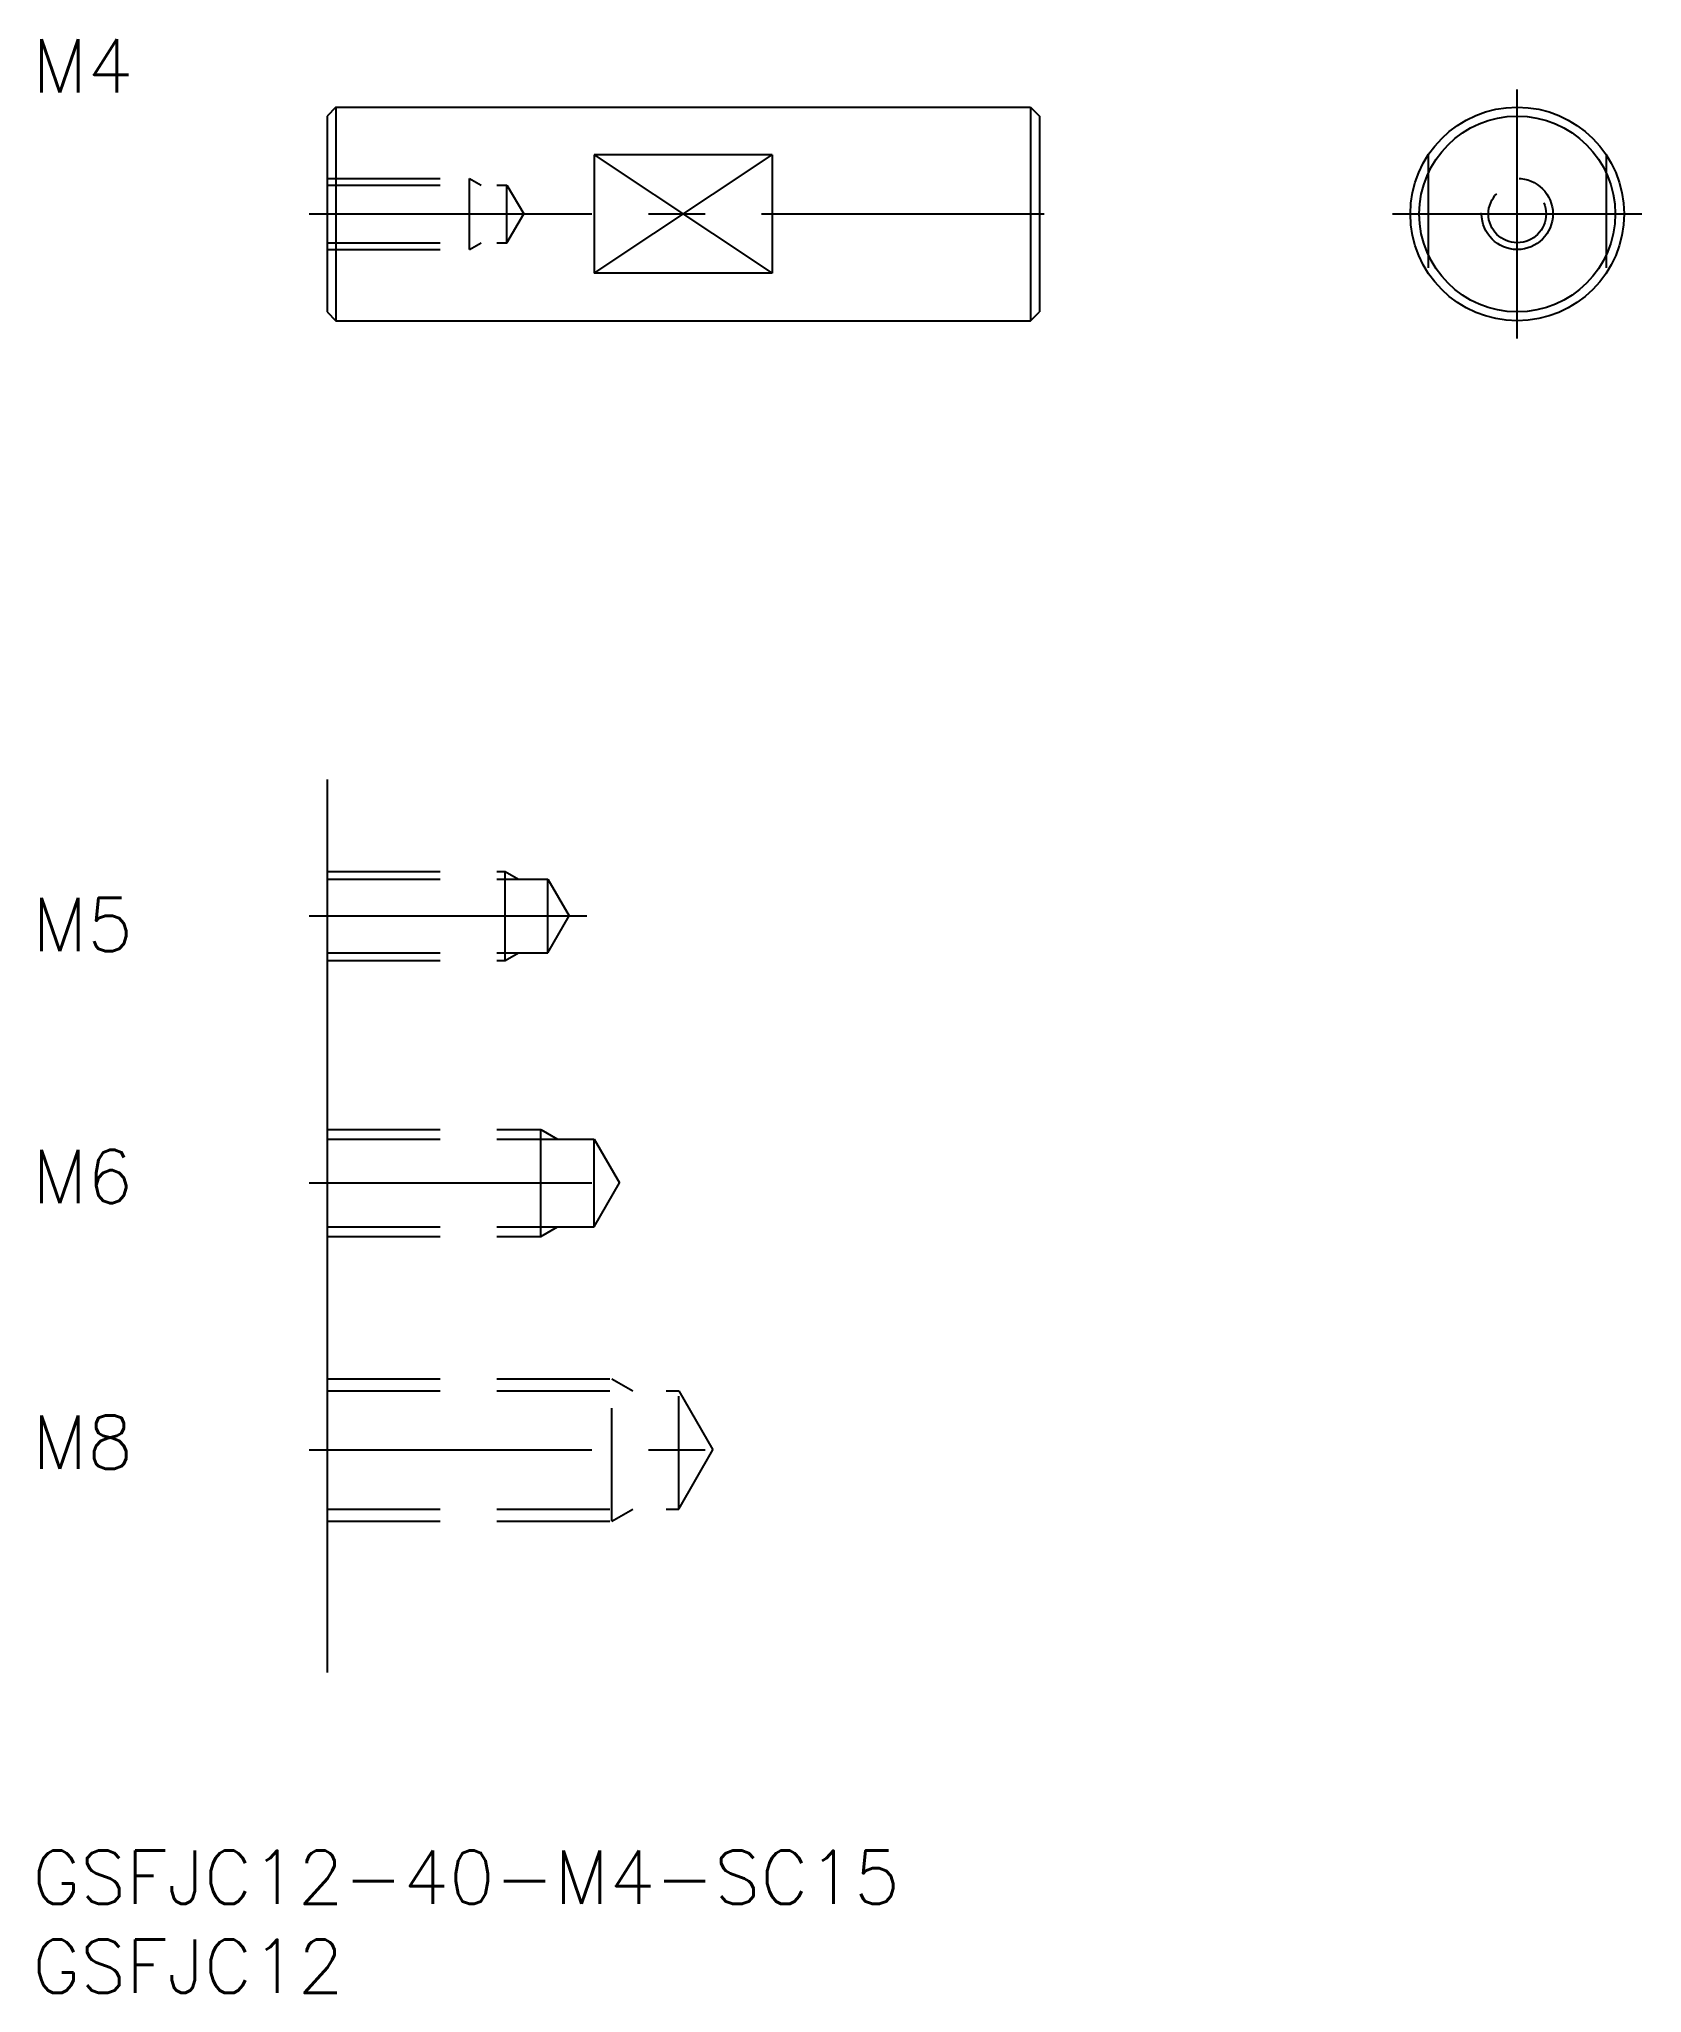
# Model space of a CAD drawing. Extents: x 0 to 90, y -8 to 102.
import ezdxf

# ---------------------------------------------------------------- set-up
doc = ezdxf.new("R2010")
doc.units = 0
doc.header["$LTSCALE"] = 0.5
doc.linetypes.add('CENTER', pattern=[50.8, 31.75, -6.35, 6.35, -6.35])
doc.linetypes.add('DASHED', pattern=[19.05, 12.7, -6.35])
for name, color, linetype in [('MSM_CENTER', 1, 'CENTER'), ('MSM_CONTINUOUS', 7, 'CONTINUOUS'), ('MSM_DASHED', 4, 'DASHED'), ('MSM_NARROW', 5, 'CONTINUOUS'), ('MSM_PART_NUMBER', 7, 'CONTINUOUS')]:
    doc.layers.add(name, color=color, linetype=linetype)
doc.styles.get("Standard").update_dxf_attribs({"font": 'txt.shx', "height": 3, "bigfont": 'bigfont.shx'})

# ---------------------------------------------------------------- blocks, each defined once
blk = doc.blocks.new('*U19')
at = {"layer": 'MSM_PART_NUMBER'}
blk.add_text('GSFJC12-40-M4-SC15', height=3, dxfattribs=at).set_placement((0, -3))
blk = doc.blocks.new('*U20')
at = {"layer": 'MSM_PART_NUMBER'}
blk.add_text('GSFJC12', height=3, dxfattribs=at).set_placement((0, -8))
blk = doc.blocks.new('*U22')
at = {"layer": 'MSM_PART_NUMBER'}
blk.add_text('M5', height=3, dxfattribs=at).set_placement((0, 50.51))
blk = doc.blocks.new('*U23')
at = {"layer": 'MSM_PART_NUMBER'}
blk.add_text('M6', height=3, dxfattribs=at).set_placement((0, 36.36))
blk = doc.blocks.new('*U24')
at = {"layer": 'MSM_PART_NUMBER'}
blk.add_text('M8', height=3, dxfattribs=at).set_placement((0, 21.44))
blk = doc.blocks.new('*U25')
at = {"layer": 'MSM_PART_NUMBER'}
blk.add_text('M4', height=3, dxfattribs=at).set_placement((0, 98.75))

msp = doc.modelspace()

# ---------------------------------------------------------------- linework, layer by layer
at = {"layer": 'MSM_CENTER'}
for p, q in [((83.4, 84.93), (83.4, 98.93)), ((15.56, 91.93), (57.56, 91.93)), ((76.4, 91.93), (90.4, 91.93)), ((15.56, 52.5), (31.15, 52.5)), ((15.56, 37.5), (33.98, 37.5)), ((15.56, 22.5), (39.23, 22.5))]:
    msp.add_line(p, q, dxfattribs=at)
at = {"layer": 'MSM_CONTINUOUS'}
for p, q in [((17.06, 97.93), (16.56, 97.43)), ((17.06, 97.93), (56.06, 97.93)), ((17.06, 97.93), (17.06, 85.93)), ((56.06, 97.93), (56.56, 97.43)), ((56.06, 97.93), (56.06, 85.93)), ((16.56, 97.43), (16.56, 86.43)), ((56.56, 97.43), (56.56, 86.43)), ((31.56, 95.25), (31.56, 88.61)), ((41.56, 95.25), (31.56, 95.25)), ((41.56, 95.25), (41.56, 88.61)), ((41.56, 88.61), (31.56, 88.61)), ((16.56, 86.43), (17.06, 85.93)), ((17.06, 85.93), (56.06, 85.93)), ((56.06, 85.93), (56.56, 86.43)), ((16.56, 60.16), (16.56, 10))]:
    msp.add_line(p, q, dxfattribs=at)
for radius in [6, 5.5]:
    msp.add_circle((83.4, 91.93), radius, dxfattribs=at)
at = {"layer": 'MSM_DASHED'}
for p, q in [((78.4, 95.25), (78.4, 88.61)), ((88.4, 95.25), (88.4, 88.61)), ((16.56, 93.93), (24.56, 93.93)), ((16.56, 93.55), (26.66, 93.55)), ((24.56, 89.93), (24.56, 93.93)), ((24.56, 93.93), (25.22, 93.55)), ((26.66, 90.31), (26.66, 93.55)), ((26.66, 93.55), (27.6, 91.93)), ((26.66, 90.31), (27.6, 91.93)), ((16.56, 90.31), (26.66, 90.31)), ((24.56, 89.93), (25.22, 90.31)), ((16.56, 89.93), (24.56, 89.93)), ((16.56, 55), (26.56, 55)), ((26.56, 50), (26.56, 55)), ((26.56, 55), (27.31, 54.56)), ((16.56, 54.56), (28.96, 54.56)), ((28.96, 50.43), (28.96, 54.56)), ((28.96, 54.56), (30.15, 52.5)), ((28.96, 50.43), (30.15, 52.5)), ((16.56, 50.43), (28.96, 50.43)), ((16.56, 50), (26.56, 50)), ((26.56, 50), (27.31, 50.43)), ((16.56, 40.5), (28.56, 40.5)), ((16.56, 39.96), (31.56, 39.96)), ((28.56, 34.5), (28.56, 40.5)), ((28.56, 40.5), (29.5, 39.96)), ((31.56, 35.04), (31.56, 39.96)), ((31.56, 39.96), (32.98, 37.5)), ((31.56, 35.04), (32.98, 37.5)), ((16.56, 35.04), (31.56, 35.04)), ((16.56, 34.5), (28.56, 34.5)), ((28.56, 34.5), (29.5, 35.04)), ((16.56, 26.5), (32.56, 26.5)), ((32.56, 18.5), (32.56, 26.5)), ((32.56, 26.5), (33.73, 25.82)), ((16.56, 25.82), (36.31, 25.82)), ((36.31, 19.17), (36.31, 25.82)), ((36.31, 25.82), (38.23, 22.5)), ((36.31, 19.17), (38.23, 22.5)), ((16.56, 19.17), (36.31, 19.17)), ((32.56, 18.5), (33.73, 19.17)), ((16.56, 18.5), (32.56, 18.5))]:
    msp.add_line(p, q, dxfattribs=at)
for radius in [2, 1.62]:
    msp.add_circle((83.4, 91.93), radius, dxfattribs=at)
at = {"layer": 'MSM_NARROW'}
for p, q in [((31.56, 95.25), (41.56, 88.61)), ((31.56, 88.61), (41.56, 95.25))]:
    msp.add_line(p, q, dxfattribs=at)

# ---------------------------------------------------------------- block references
at = {"layer": 'MSM_CONTINUOUS'}
for name in ['*U25', '*U22', '*U23', '*U24', '*U19', '*U20']:
    msp.add_blockref(name, (0, 0), dxfattribs=at)

doc.saveas('drawing.dxf')
